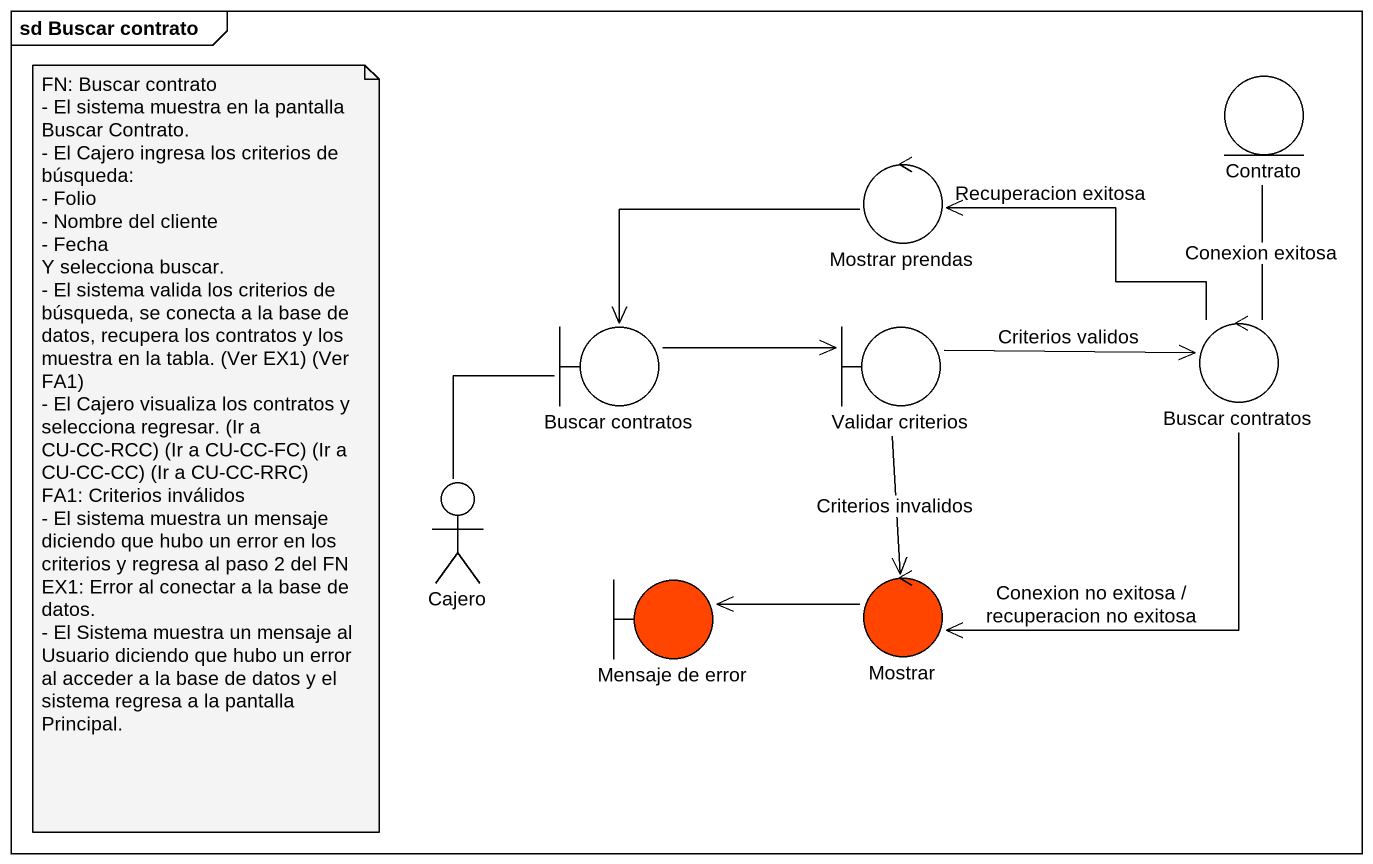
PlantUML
@startuml
mainframe sd Buscar contrato
entity Contrato
control "Mostrar prendas" as Mostrar_prendas
boundary "Buscar contratos" as Buscar_contratos
boundary "Validar criterios" as Validar_criterios
control "Buscar contratos" as Buscar_contratos_2
actor Cajero
boundary "Mensaje de error" as Mensaje_de_error #FF4500
control Mostrar #FF4500
Mostrar_prendas -left-> Buscar_contratos
Buscar_contratos -right-> Validar_criterios
Validar_criterios -right-> Buscar_contratos_2 : Criterios validos
Validar_criterios --> Mostrar : Criterios invalidos
Buscar_contratos_2 -up- Contrato : Conexion exitosa
Buscar_contratos_2 -left-> Mostrar_prendas : Recuperacion exitosa
Buscar_contratos_2 --> Mostrar : Conexion no exitosa / recuperacion no exitosa
Cajero -up- Buscar_contratos
Mostrar -left-> Mensaje_de_error
note as N1
  FN: Buscar contrato
  - El sistema muestra en la pantalla Buscar Contrato.
  - El Cajero ingresa los criterios de búsqueda:
  - Folio
  - Nombre del cliente
  - Fecha
  Y selecciona buscar.
  - El sistema valida los criterios de búsqueda, se conecta a la base de datos, recupera los contratos y los muestra en la tabla. (Ver EX1) (Ver FA1)
  - El Cajero visualiza los contratos y selecciona regresar. (Ir a CU-CC-RCC) (Ir a CU-CC-FC) (Ir a CU-CC-CC) (Ir a CU-CC-RRC)
  FA1: Criterios inválidos
  - El sistema muestra un mensaje diciendo que hubo un error en los criterios y regresa al paso 2 del FN
  EX1: Error al conectar a la base de datos.
  - El Sistema muestra un mensaje al Usuario diciendo que hubo un error al acceder a la base de datos y el sistema regresa a la pantalla Principal.
end note
@enduml
